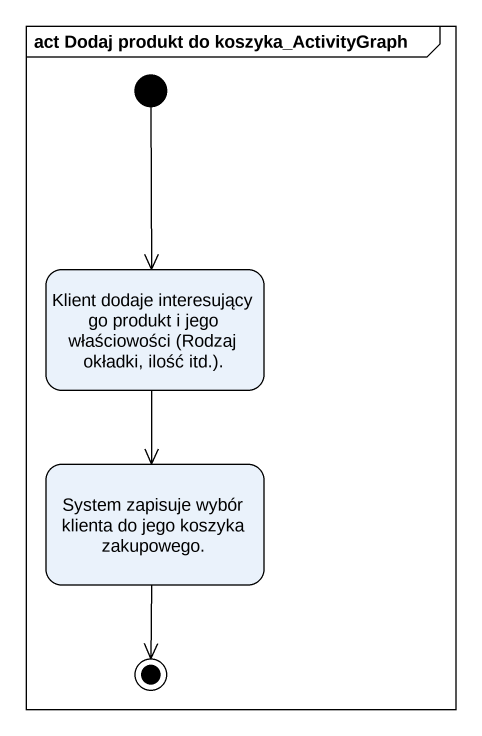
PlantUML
@startuml
mainframe act Dodaj produkt do koszyka_ActivityGraph
hide empty description
state "Klient dodaje interesujący go produkt i jego właściowości (Rodzaj okładki, ilość itd.)." as Klient_dodaje_interesujący
state "System zapisuje wybór klienta do jego koszyka zakupowego." as System_zapisuje_wybór
[*] --> Klient_dodaje_interesujący
Klient_dodaje_interesujący --> System_zapisuje_wybór
System_zapisuje_wybór --> [*]
@enduml
